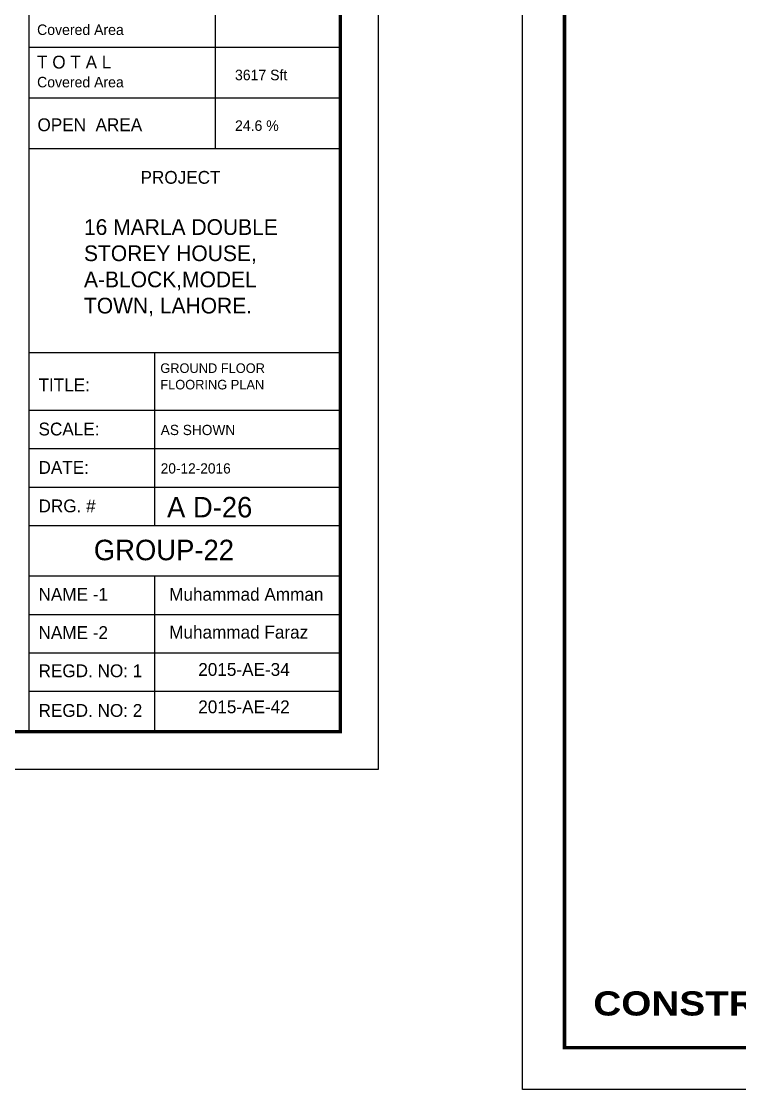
# Model space of a CAD drawing. Extents: x 10753 to 18704, y -5361 to 1140.
# Drawn here: x 15221 to 15632, y -1920 to -1308 of the extents above; entities that cross this region are included whole.
import ezdxf
from ezdxf.enums import TextEntityAlignment as Align

# ---------------------------------------------------------------- set-up
doc = ezdxf.new("R2010")
doc.units = 0
doc.header["$LTSCALE"] = 30
doc.header["$MEASUREMENT"] = 0
for name, color, linetype in [('SEAL', 1, 'CONTINUOUS'), ('WALL', 2, 'CONTINUOUS'), ('WL', 9, 'CONTINUOUS')]:
    doc.layers.add(name, color=color, linetype=linetype)
doc.styles.add('ROMAND', font='stylu.ttf', dxfattribs={"height": 2})
doc.styles.add('SEAL TEXT', font='stylu.ttf', dxfattribs={"height": 6})
doc.styles.add('STYLE3', font='ariblk.ttf', dxfattribs={"height": 1})
doc.styles.add('Work Dim', font='stylu.ttf', dxfattribs={"height": 4})

msp = doc.modelspace()

# ---------------------------------------------------------------- linework, layer by layer
at = {"layer": 'SEAL', "color": 1}
for p, q in [((15225.32275, -805.88303), (15225.32275, -1714.67739)), ((15331.83139, -1257.16496), (15331.83139, -1381.10666)), ((15403.4671, -1323.14167), (15225.32275, -1323.14167)), ((15403.4671, -1352.12417), (15225.32275, -1352.12417)), ((15403.4671, -1352.12417), (15225.32275, -1352.12417)), ((15403.4671, -1381.10666), (15225.32275, -1381.10666)), ((15403.4671, -1497.89955), (15225.32275, -1497.89955)), ((15297.07979, -1497.89955), (15297.07979, -1596.85289)), ((15403.4671, -1530.88791), (15225.32275, -1530.88791)), ((15403.4671, -1552.88015), (15225.32275, -1552.88015)), ((15403.4671, -1574.87239), (15225.32275, -1574.87239)), ((15403.4671, -1596.85289), (15225.32275, -1596.85289)), ((15403.4671, -1596.85289), (15225.32275, -1596.85289)), ((15403.4671, -1625.73295), (15225.32275, -1625.73295)), ((15297.07979, -1625.73295), (15297.07979, -1713.7019)), ((15403.4671, -1647.72519), (15225.32275, -1647.72519)), ((15403.4671, -1669.71743), (15225.32275, -1669.71743)), ((15403.4671, -1691.70966), (15225.32275, -1691.70966))]:
    msp.add_line(p, q, dxfattribs=at)
for points in [[(15425.10506, -784.24507), (15425.10506, -1736.31535), (14007.02679, -1736.31535), (14007.02679, -784.24507)], [(17082.93846, -861.935), (17082.93846, -1919.54125), (15507.66773, -1919.54125), (15507.66773, -861.935)]]:
    msp.add_lwpolyline(points, close=True, dxfattribs=at)
at = {"layer": 'WL'}
for points, const_width in [([(15403.4671, -805.88303), (15403.4671, -1714.67739), (14028.66475, -1714.67739), (14028.66475, -805.88303)], 1.80316), ([(17058.90195, -885.9715), (17058.90195, -1895.50474), (15531.70424, -1895.50474), (15531.70424, -885.9715)], 2.00304)]:
    msp.add_lwpolyline(points, close=True, dxfattribs=dict(at, const_width=const_width))

# ---------------------------------------------------------------- texts
at = {"layer": 'SEAL', "color": 1}
for s, height, style, p in [('Covered Area', 6.0103009, 'SEAL TEXT', (15230.00418, -1315.97332)), ('T O T A L', 7.330746, 'ROMAND', (15230.00418, -1335.15526)), ('3617 Sft', 6.010301, 'SEAL TEXT', (15343.21987, -1341.86694)), ('Covered Area', 6.0103009, 'SEAL TEXT', (15230.00418, -1345.95727)), ('OPEN  AREA', 7.330746, 'ROMAND', (15230.21913, -1371.03224)), ('24.6 %%%', 6.010301, 'SEAL TEXT', (15343.21987, -1370.85477)), ('PROJECT', 7.330746, 'ROMAND', (15289.17898, -1401.12517)), ('GROUND FLOOR', 5.4813651, 'SEAL TEXT', (15300.48522, -1509.3898)), ('TITLE:', 7.330746, 'ROMAND', (15230.82081, -1519.89179)), ('FLOORING PLAN', 5.4813651, 'SEAL TEXT', (15300.48522, -1518.81928)), ('SCALE:', 7.330746, 'ROMAND', (15230.82081, -1545.15527)), ('AS SHOWN', 5.856959, 'SEAL TEXT', (15300.71857, -1544.9512)), ('DATE:', 7.330746, 'ROMAND', (15230.82081, -1567.14751)), ('20-12-2016', 5.856959, 'SEAL TEXT', (15300.71857, -1566.94344)), ('DRG. #', 7.330746, 'ROMAND', (15230.82081, -1589.13974)), ('A D-26', 11.713918, 'SEAL TEXT', (15304.35735, -1592.05735)), ('GROUP-22', 11.729194, 'Work Dim', (15262.47671, -1616.57528)), ('Muhammad Amman', 7.3307459, 'ROMAND', (15305.56575, -1639.73245)), ('NAME -1', 7.330746, 'ROMAND', (15230.82081, -1639.73245)), ('NAME -2', 7.330746, 'ROMAND', (15230.82081, -1661.61791)), ('Muhammad Faraz', 7.3307459, 'ROMAND', (15305.56575, -1661.37326)), ('REGD. NO: 1', 7.3307459, 'ROMAND', (15230.82081, -1683.50336)), ('2015-AE-34', 7.330746, 'ROMAND', (15322.20512, -1682.75017)), ('REGD. NO: 2', 7.3307459, 'ROMAND', (15230.82081, -1706.19981)), ('2015-AE-42', 7.330746, 'ROMAND', (15322.20512, -1704.12705))]:
    msp.add_text(s, height=height, dxfattribs=dict(at, style=style)).set_placement(p)
at = {"layer": 'SEAL', "color": 1, "insert": (15256.82781, -1421.41337), "char_height": 8.9881072, "attachment_point": 1, "style": 'ROMAND'}
msp.add_mtext_dynamic_manual_height_columns('16 MARLA DOUBLE STOREY HOUSE,^JA-BLOCK,MODEL TOWN, LAHORE.', width=135.9302015, gutter_width=45, heights=[0], dxfattribs=at)
at = {"layer": 'WALL', "color": 1, "style": 'STYLE3'}
msp.add_text('CONSTRUCTION DRAWINGS', height=13.8496395, dxfattribs=at).set_placement((15701.97195, -1877.13974), align=Align.CENTER)

doc.saveas('drawing.dxf')
